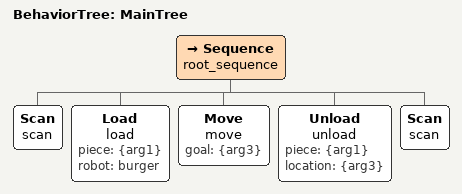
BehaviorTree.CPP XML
<root BTCPP_format="4" main_tree_to_execute = "MainTree" >
    <BehaviorTree ID="MainTree">
       <Sequence name="root_sequence">
           <Scan    name="scan"/>
           <Load name="load" piece="{arg1}" robot="burger" />
           <Move    name="move" goal="{arg3}"/>
           <Unload    name="unload" piece="{arg1}" location="{arg3}"/>
           <Scan    name="scan"/>
       </Sequence>
    </BehaviorTree>
</root>
